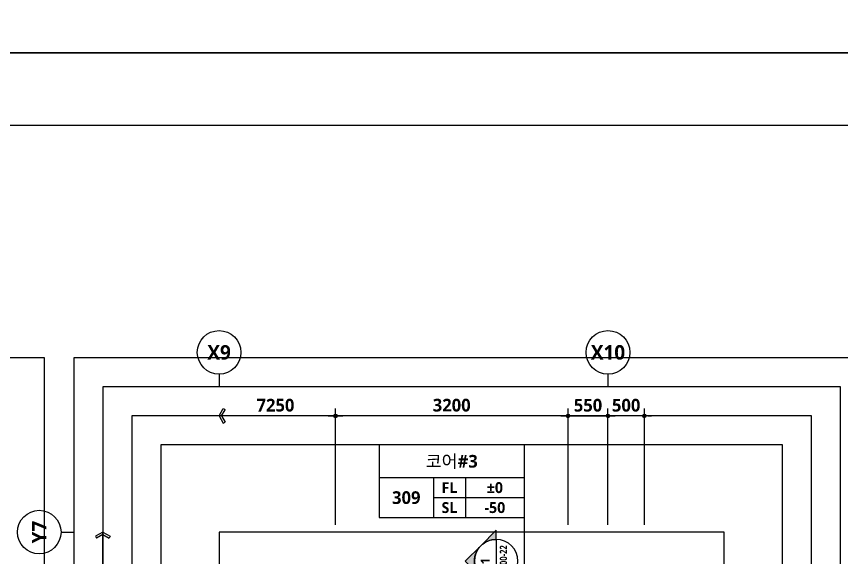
# Model space of a CAD drawing. Header units: millimetres. Extents: x -12482 to 126000, y 0 to 220200.
# Drawn here: x 55713 to 67062, y 82150 to 89600 of the extents above; entities that cross this region are included whole.
import ezdxf
from ezdxf.enums import TextEntityAlignment as Align

# ---------------------------------------------------------------- set-up
doc = ezdxf.new("R2010")
doc.units = ezdxf.units.MM
doc.header["$LTSCALE"] = 60
doc.layers.get('Defpoints').update_dxf_attribs({"color": 153})
for name, color, linetype in [('A-ANNO-GRA1', 7, 'Continuous'), ('A-ANNO-TEXT1', 7, 'Continuous'), ('A-ANNO-TEXT2', 3, 'Continuous'), ('A-ST-AXIS-BUB', 7, 'Continuous'), ('A-ST-AXIS-DIM', 7, 'Continuous'), ('AA-MKXS', 3, 'Continuous')]:
    doc.layers.add(name, color=color, linetype=linetype)
doc.layers.add('Defpoint', color=161, linetype='Continuous', plot=False)
doc.layers.add('G(그리드1)', color=185, linetype='Continuous', plot=False)
doc.styles.add('2020음성 1차', font='NanumGothicBold.ttf')
doc.styles.add('SAMOO', font='romans.shx', dxfattribs={"bigfont": 'whgtxt.shx'})
doc.styles.add('SH_나눔', font='')
doc.styles.add('SH_진천_나눔', font='')
doc.styles.get('SH_나눔').set_extended_font_data('NanumGothic', bold=True)
doc.styles.get('SH_진천_나눔').set_extended_font_data('NanumGothic', bold=True)
doc.dimstyles.new('SHP 50', dxfattribs={"dimscale": 50, "dimtxt": 3.5, "dimasz": 1, "dimexe": 2, "dimexo": 2, "dimgap": 1, "dimtad": 1, "dimdec": 0, "dimzin": 0, "dimdsep": 46, "dimtxsty": 'SH_진천_나눔', "dimblk": 'DIMDOT', "dimcen": 0.09, "dimclrd": 256, "dimclre": 256, "dimclrt": 3, "dimadec": 0, "dimazin": 1, "dimtfac": 1, "dimtdec": 0, "dimtix": 1, "dimtmove": 2, "dimatfit": 0, "dimldrblk": 'DIMDOT', "dimfxl": 1, "dimtolj": 1, "dimtzin": 0, "dimlwd": -1, "dimlwe": -1, "dimarcsym": 0})

# ---------------------------------------------------------------- blocks, each defined once
blk = doc.blocks.new('DIMDOT')
at = {"color": 0}
blk.add_line((-2, 0), (2, 0), dxfattribs=at)
for radius in [0.5, 0.25]:
    blk.add_circle((0, 0), radius, dxfattribs=at)
blk = doc.blocks.new('*D17198')
at = {"layer": 'A-ST-AXIS-DIM'}
for p, q in [((60100, 82600), (60100, 84200)), ((63300, 82600), (63300, 84200)), ((63250, 84100), (60150, 84100))]:
    blk.add_line(p, q, dxfattribs=at)
at = {"layer": 'Defpoints', "color": 0}
for p in [(60100, 84100), (60100, 82500), (63300, 82500)]:
    blk.add_point(p, dxfattribs=at)
at = {"layer": 'A-ST-AXIS-DIM', "linetype": 'ByBlock', "xscale": 50, "yscale": 50, "zscale": 50, "rotation": 180}
blk.add_blockref('DIMDOT', (60100, 84100), dxfattribs=at)
at = {"layer": 'A-ST-AXIS-DIM', "linetype": 'ByBlock', "xscale": 50, "yscale": 50, "zscale": 50}
blk.add_blockref('DIMDOT', (63300, 84100), dxfattribs=at)
at = {"layer": 'A-ST-AXIS-DIM', "color": 3, "insert": (61700, 84247), "char_height": 175, "attachment_point": 5, "style": 'SH_진천_나눔'}
blk.add_mtext('\\A1;3200', dxfattribs=at)
blk = doc.blocks.new('*D17199')
at = {"layer": 'A-ST-AXIS-DIM'}
for p, q in [((63300, 82600), (63300, 84200)), ((63850, 82600), (63850, 84200)), ((63350, 84100), (63800, 84100))]:
    blk.add_line(p, q, dxfattribs=at)
at = {"layer": 'Defpoints', "color": 0}
for p in [(63850, 84100), (63300, 82500), (63850, 82500)]:
    blk.add_point(p, dxfattribs=at)
at = {"layer": 'A-ST-AXIS-DIM', "linetype": 'ByBlock', "xscale": 50, "yscale": 50, "zscale": 50, "rotation": 180}
blk.add_blockref('DIMDOT', (63300, 84100), dxfattribs=at)
at = {"layer": 'A-ST-AXIS-DIM', "linetype": 'ByBlock', "xscale": 50, "yscale": 50, "zscale": 50}
blk.add_blockref('DIMDOT', (63850, 84100), dxfattribs=at)
at = {"layer": 'A-ST-AXIS-DIM', "color": 3, "insert": (63575, 84246), "char_height": 175, "attachment_point": 5, "style": 'SH_진천_나눔'}
blk.add_mtext('\\A1;550', dxfattribs=at)
blk = doc.blocks.new('A-ST-AXIS-BUB-1')
at = {"layer": 'A-ST-AXIS-BUB'}
blk.add_line((0, 350), (0, 0), dxfattribs=at)
blk.add_circle((0, 950), 600, dxfattribs=at)
blk = doc.blocks.new('arrow1')
at = {"color": 0}
for p, q in [((0, 0), (0.286, 0.501)), ((0, 0), (0.286, -0.501)), ((0.165, 0), (0.41, 0.429)), ((0.165, 0), (0.41, -0.429)), ((0.286, 0.501), (0.41, 0.43)), ((0.286, -0.501), (0.41, -0.43))]:
    blk.add_line(p, q, dxfattribs=at)
blk = doc.blocks.new('*D18125')
at = {"layer": 'A-ST-AXIS-DIM'}
for p, q in [((63850, 82600), (63850, 84200)), ((64350, 82600), (64350, 84200)), ((63800, 84100), (63750, 84100)), ((64350, 84100), (63850, 84100)), ((64400, 84100), (64450, 84100))]:
    blk.add_line(p, q, dxfattribs=at)
at = {"layer": 'Defpoints', "color": 0}
for p in [(63850, 84100), (63850, 82500), (64350, 82500)]:
    blk.add_point(p, dxfattribs=at)
at = {"layer": 'A-ST-AXIS-DIM', "linetype": 'ByBlock', "xscale": 50, "yscale": 50, "zscale": 50}
blk.add_blockref('DIMDOT', (63850, 84100), dxfattribs=at)
at = {"layer": 'A-ST-AXIS-DIM', "linetype": 'ByBlock', "xscale": 50, "yscale": 50, "zscale": 50, "rotation": 180}
blk.add_blockref('DIMDOT', (64350, 84100), dxfattribs=at)
at = {"layer": 'A-ST-AXIS-DIM', "color": 3, "insert": (64100, 84246), "char_height": 175, "attachment_point": 5, "style": 'SH_진천_나눔'}
blk.add_mtext('\\A1;500', dxfattribs=at)
blk = doc.blocks.new('G$C9D92D8A7')
at = {"layer": 'A-ANNO-GRA1'}
for p, q in [((0, 11), (40, 11)), ((15, 11), (15, 0)), ((23.75, 11), (23.75, 0)), ((15, 5.5), (40, 5.5))]:
    blk.add_line(p, q, dxfattribs=at)
blk.add_lwpolyline([(0, 20), (0, 0), (40, 0), (40, 20)], close=True, dxfattribs=at)
at = {"style": '2020음성 1차'}
for tag, height, p in [('실명', 3.5, (20, 15.5)), ('마감레벨', 3, (31.875, 8.25)), ('실번호', 3.5, (7.5, 5.5)), ('구조레벨', 3, (31.875, 2.75))]:
    blk.add_attdef(tag, text='', height=height, dxfattribs=at).set_placement(p, align=Align.MIDDLE_CENTER)
at = {"layer": 'A-ANNO-TEXT1', "style": 'SH_나눔'}
for s, p in [('FL', (19.375, 8.25)), ('SL', (19.375, 2.75))]:
    blk.add_text(s, height=3, dxfattribs=at).set_placement(p, align=Align.MIDDLE)
blk = doc.blocks.new('*U15083')
at = {"layer": 'AA-MKXS'}
blk.add_hatch(color=3, dxfattribs=at).paths.add_polyline_path([(0, 8.49), (-4.24, 4.24, -0.414214), (4.24, 4.24)])
h = blk.add_hatch(color=3, dxfattribs=at)
h.paths.add_polyline_path([(-8.49, 0), (-6, 0, -0.198912), (-4.24, 4.24)])
h.paths.add_polyline_path([(6, 0), (8.49, 0), (4.24, 4.24, -0.198912)])
at = {"layer": 'AA-MKXS', "color": 3, "linetype": 'Continuous', "ltscale": 5}
blk.add_line((-6, 0), (6, 0), dxfattribs=at)
at = {"layer": 'AA-MKXS', "color": 3}
for points in [[(4.24, 4.24, 0.414214), (-4.24, 4.24), (0, 8.49)], [(-4.24, 4.24, 0.198912), (-6, 0), (-8.49, 0)], [(8.49, 0), (6, 0, 0.198912), (4.24, 4.24)]]:
    blk.add_lwpolyline(points, format="xyb", close=True, dxfattribs=at)
at = {"layer": 'AA-MKXS', "color": 3, "linetype": 'Continuous', "ltscale": 5}
blk.add_circle((0, 0), 6, dxfattribs=at)
at = {"layer": 'AA-MKXS', "style": 'SAMOO', "width": 0.85}
blk.add_attdef('ViewNUM', text='', height=2.5, dxfattribs=at).set_placement((0, 1), align=Align.BOTTOM_CENTER)
blk.add_attdef('SheetNUM', text='', height=2.5, dxfattribs=at).set_placement((0, -1), align=Align.TOP_CENTER)

msp = doc.modelspace()

# ---------------------------------------------------------------- linework, layer by layer
msp.add_lwpolyline([(62700, 79150), (62700, 82700)])
at = {"layer": 'A-ST-AXIS-DIM'}
for p, q in [((60100, 82600), (60100, 84200)), ((60050, 84100), (58500, 84100)), ((56900, 80550), (56900, 82500))]:
    msp.add_line(p, q, dxfattribs=at)
at = {"layer": 'Defpoint'}
for points in [[(42000, 118800), (84000, 118800), (84000, 89100), (42000, 89100)], [(42000, 89100), (84000, 89100), (84000, 59400), (42000, 59400)], [(43000, 60400), (78500, 60400), (78500, 88100), (43000, 88100)]]:
    msp.add_lwpolyline(points, close=True, dxfattribs=at)
at = {"layer": 'G(그리드1)'}
for points in [[(56100, 84900), (43500, 84900), (43500, 63600), (56100, 63600)], [(67450, 84900), (56500, 84900), (56500, 63600), (67450, 63600)], [(67050, 84500), (56900, 84500), (56900, 64800), (67050, 64800)], [(66650, 84100), (57300, 84100), (57300, 65200), (66650, 65200)], [(66250, 83700), (57700, 83700), (57700, 65600), (66250, 65600)], [(65450, 82500), (58500, 82500), (58500, 66400), (65450, 66400)]]:
    msp.add_lwpolyline(points, close=True, dxfattribs=at)

# ---------------------------------------------------------------- block references
ref = msp.add_blockref('*U15083', (62311.5, 82100), dxfattribs=dict(xscale=-50, yscale=50, zscale=50, rotation=89.99999999999959))
ref.add_attrib('SheetNUM', 'A-500-22', dxfattribs={"layer": 'AA-MKXS', "height": 100, "rotation": 90, "style": '2020음성 1차', "width": 0.8}).set_placement((62361.5, 82100), align=Align.TOP_CENTER)
ref.add_attrib('ViewNUM', '1', dxfattribs={"layer": 'AA-MKXS', "height": 125, "rotation": 90, "style": '2020음성 1차'}).set_placement((62261.5, 82100), align=Align.BOTTOM_CENTER)
at = {"layer": 'A-ANNO-TEXT1'}
ref = msp.add_blockref('G$C9D92D8A7', (60700, 82700), dxfattribs=dict(at, xscale=50, yscale=50, zscale=50))
ref.add_attrib('실명', '코어#3', dxfattribs={"layer": 'A-ANNO-TEXT2', "height": 175, "style": '2020음성 1차'}).set_placement((61700, 83475, 68666.7), align=Align.MIDDLE_CENTER)
ref.add_attrib('실번호', '309', dxfattribs={"layer": 'A-ANNO-TEXT2', "height": 175, "style": '2020음성 1차'}).set_placement((61075, 82975, 68666.7), align=Align.MIDDLE_CENTER)
ref.add_attrib('마감레벨', '%%p0', dxfattribs={"height": 150, "style": '2020음성 1차'}).set_placement((62293.8, 83112.5, 68666.7), align=Align.MIDDLE_CENTER)
ref.add_attrib('구조레벨', '-50', dxfattribs={"height": 150, "style": '2020음성 1차'}).set_placement((62293.8, 82837.5, 68666.7), align=Align.MIDDLE_CENTER)
at = {"layer": 'A-ST-AXIS-BUB', "xscale": 0.5, "yscale": 0.5, "zscale": 0.5}
for p in [(58500, 84500), (63850, 84500)]:
    msp.add_blockref('A-ST-AXIS-BUB-1', p, dxfattribs=at)
at = {"layer": 'A-ST-AXIS-BUB', "xscale": 0.5, "yscale": 0.5, "zscale": 0.5, "rotation": 90}
msp.add_blockref('A-ST-AXIS-BUB-1', (56500, 82500), dxfattribs=at)
at = {"layer": 'A-ST-AXIS-DIM', "yscale": 200, "zscale": 200}
for p, xscale, rotation in [((58500, 84100), -200, 179.9999999999859), ((56900, 82500), 200, 270.0000000000144)]:
    msp.add_blockref('arrow1', p, dxfattribs=dict(at, xscale=xscale, rotation=rotation))
at = {"layer": 'A-ST-AXIS-DIM', "xscale": 50, "yscale": 50, "zscale": 50}
msp.add_blockref('DIMDOT', (60100, 84100), dxfattribs=at)
msp.add_blockref('DIMDOT', (60100, 84100), dxfattribs=at)

# ---------------------------------------------------------------- texts
at = {"layer": 'A-ANNO-TEXT1', "style": 'SH_진천_나눔'}
for s, p in [('X9', (58500, 84975)), ('X10', (63850, 84975))]:
    msp.add_text(s, height=200, dxfattribs=at).set_placement(p, align=Align.MIDDLE_CENTER)
msp.add_text('Y7', height=200, rotation=90, dxfattribs=at).set_placement((56025, 82500), align=Align.MIDDLE_CENTER)
at = {"layer": 'A-ST-AXIS-DIM', "color": 3, "insert": (59275, 84246.6), "char_height": 175, "attachment_point": 5, "style": 'SH_진천_나눔'}
msp.add_mtext('\\A1;7250', dxfattribs=at)

# ---------------------------------------------------------------- dimensions: what is measured, and where the dimension line sits
at = {"layer": 'A-ST-AXIS-DIM'}
for base, p1, p2, angle, picture, middle in [((60100, 84100), (63300, 82500), (60100, 82500), 180, '*D17198', (61700, 84246.6)), ((63850, 84100), (63300, 82500), (63850, 82500), 0, '*D17199', (63575, 84246.2)), ((63850, 84100), (64350, 82500), (63850, 82500), 180, '*D18125', (64100, 84246.2))]:
    dim = msp.add_linear_dim(base=base, p1=p1, p2=p2, angle=angle, dimstyle='SHP 50', dxfattribs=at)
    dim.commit()
    dim.dimension.update_dxf_attribs({"geometry": picture, "text_midpoint": middle})

doc.saveas('drawing.dxf')
